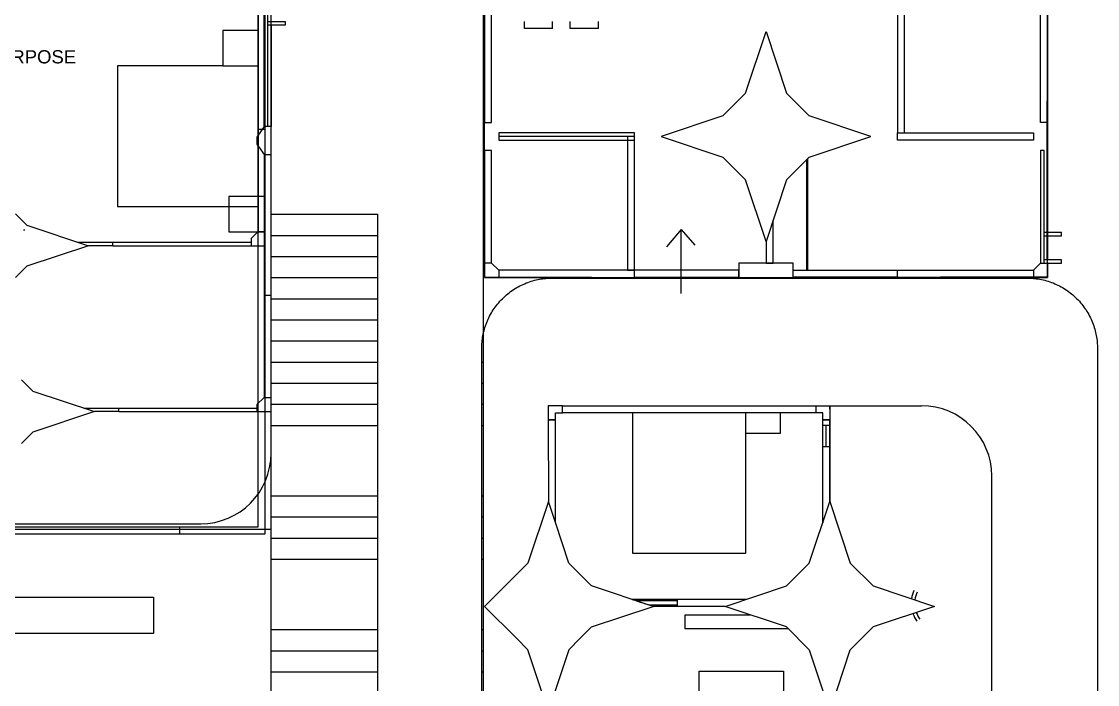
# Model space of a CAD drawing. Header units: metres. Extents: x -79796 to 428529, y -36333 to 94467.
# Drawn here: x -55576 to -40286, y 655 to 10071 of the extents above; entities that cross this region are included whole.
import ezdxf

# ---------------------------------------------------------------- set-up
doc = ezdxf.new("R2010")
doc.units = ezdxf.units.M
for name, color, linetype in [('Default', 7, 'Continuous'), ('Make2D$Visible$ClippingPlaneIntersections$Default', 7, 'Continuous'), ('Make2D$Visible$Curves$Default', 7, 'Continuous')]:
    doc.layers.add(name, color=color, linetype=linetype)
for name, color, linetype, true_color in [('Make2D$Visible$ClippingPlaneIntersections$columns', 1, 'Continuous', 0xff0000), ('Make2D$Visible$ClippingPlaneIntersections$glasses', 4, 'Continuous', 0x00ffff), ('Make2D$Visible$Curves$balconies', 2, 'Continuous', 0xffff00), ('Make2D$Visible$Curves$floors', 3, 'Continuous', 0x00ff00), ('Make2D$Visible$Curves$glasses', 4, 'Continuous', 0x00ffff), ('slabs', 5, 'Continuous', 0x0000ff)]:
    doc.layers.add(name, color=color, linetype=linetype, true_color=true_color)
doc.styles.add('Default', font='arial.ttf')

# ---------------------------------------------------------------- blocks, each defined once
blk = doc.blocks.new('2B3P-flat-4-flat-1')
at = {"color": 0, "linetype": 'Continuous', "lineweight": -2}
for p, q in [((951614, -1590176), (951406, -1590420)), ((951614, -1591081), (951614, -1590176)), ((951614, -1590176), (951807, -1590395))]:
    blk.add_line(p, q, dxfattribs=at)
at = {"color": 0, "linetype": 'ByBlock', "lineweight": 35}
blk.add_lwpolyline([(956821, -1590597), (956821, -1588347)], dxfattribs=at)
at = {"layer": 'Make2D$Visible$ClippingPlaneIntersections$columns'}
for p, q in [((952529, -1588239), (952821, -1587364)), ((952821, -1587364), (953112, -1588239)), ((952529, -1588239), (952367, -1588400)), ((953112, -1588239), (953274, -1588400)), ((952206, -1588562), (952367, -1588400)), ((953435, -1588562), (953274, -1588400)), ((952206, -1588562), (951331, -1588853)), ((954310, -1588853), (953435, -1588562)), ((951331, -1588853), (952206, -1589145)), ((953435, -1589145), (954310, -1588853)), ((952206, -1589145), (952367, -1589307)), ((953435, -1589145), (953274, -1589307)), ((952367, -1589307), (952529, -1589468)), ((953112, -1589468), (953274, -1589307)), ((952821, -1590343), (952529, -1589468)), ((953112, -1589468), (952821, -1590343))]:
    blk.add_line(p, q, dxfattribs=at)
at = {"layer": 'Make2D$Visible$ClippingPlaneIntersections$Default'}
for p, q in [((948821, -1586722), (948821, -1588653)), ((948921, -1588653), (948921, -1586722)), ((956721, -1588653), (956721, -1586722)), ((956821, -1586722), (956821, -1588653)), ((954690, -1586985), (954690, -1588803)), ((954790, -1588803), (954790, -1586885)), ((948821, -1588653), (948921, -1588653)), ((956821, -1588653), (956721, -1588653)), ((949021, -1588803), (949021, -1588903)), ((950952, -1588803), (949021, -1588803)), ((950852, -1588853), (950852, -1590753)), ((950952, -1588853), (950852, -1588853)), ((950952, -1588903), (950952, -1588803)), ((950952, -1590753), (950952, -1588853)), ((954689, -1588903), (954690, -1588803)), ((954690, -1588803), (956621, -1588803)), ((956621, -1588803), (956621, -1588903)), ((949021, -1588903), (950952, -1588903)), ((956621, -1588903), (954689, -1588903)), ((948821, -1589053), (948821, -1590653)), ((948921, -1589053), (948821, -1589053)), ((948921, -1590653), (948921, -1589053)), ((953394, -1589187), (953394, -1589521)), ((953414, -1589521), (953414, -1589167)), ((953394, -1589521), (953394, -1590138)), ((953414, -1589521), (953394, -1589521)), ((953414, -1590138), (953414, -1589521)), ((952921, -1590653), (952921, -1590043)), ((953394, -1590138), (953394, -1590754)), ((953414, -1590138), (953394, -1590138)), ((953414, -1590754), (953414, -1590138)), ((957021, -1590216), (956771, -1590216)), ((957021, -1590266), (957021, -1590216)), ((952821, -1590343), (952821, -1590654)), ((956771, -1590266), (957021, -1590266)), ((948921, -1590653), (948821, -1590653)), ((948821, -1590653), (948821, -1590853)), ((949021, -1590753), (948921, -1590653)), ((953207, -1590654), (952434, -1590654)), ((952434, -1590654), (952434, -1590854)), ((953207, -1590854), (953207, -1590654)), ((956621, -1590753), (956721, -1590653)), ((956721, -1590653), (956821, -1590653)), ((957021, -1590603), (956771, -1590603)), ((956771, -1590653), (957021, -1590653)), ((956821, -1590653), (956821, -1590853)), ((957021, -1590653), (957021, -1590603)), ((949021, -1590753), (949021, -1590853)), ((950952, -1590754), (949021, -1590753)), ((950852, -1590753), (950952, -1590753)), ((952434, -1590754), (950952, -1590753)), ((950952, -1590854), (950952, -1590754)), ((953207, -1590754), (954689, -1590753)), ((953394, -1590754), (953414, -1590754)), ((954689, -1590754), (956621, -1590753)), ((954689, -1590854), (954689, -1590754)), ((956621, -1590753), (956621, -1590853)), ((948821, -1590853), (949021, -1590853)), ((949021, -1590853), (949021, -1590853)), ((949021, -1590853), (950952, -1590854)), ((950952, -1590853), (952434, -1590854)), ((952434, -1590854), (953207, -1590854)), ((954689, -1590853), (953207, -1590854)), ((956621, -1590853), (954689, -1590854)), ((956821, -1590853), (956621, -1590853)), ((956621, -1590853), (956621, -1590853))]:
    blk.add_line(p, q, dxfattribs=at)
at = {"layer": 'Make2D$Visible$ClippingPlaneIntersections$glasses'}
for p, q in [((956771, -1589054), (956721, -1589054)), ((956721, -1589054), (956721, -1590654)), ((956771, -1590654), (956771, -1589054)), ((956721, -1590654), (956771, -1590654))]:
    blk.add_line(p, q, dxfattribs=at)
at = {"layer": 'Make2D$Visible$Curves$Default'}
for p, q in [((949387, -1587320), (949387, -1587220)), ((949787, -1587320), (949387, -1587320)), ((949787, -1587320), (949787, -1587220)), ((950037, -1587320), (950037, -1587220)), ((950437, -1587320), (950037, -1587320)), ((950437, -1587320), (950437, -1587220)), ((950852, -1588853), (949021, -1588853)), ((950952, -1588853), (950952, -1588853)), ((953394, -1589186), (953394, -1589187)), ((953414, -1589167), (953414, -1589166)), ((952476, -1590653), (952474, -1590653)), ((952485, -1590653), (952476, -1590653)), ((952517, -1590653), (952485, -1590653)), ((952647, -1590653), (952517, -1590653)), ((952994, -1590653), (952647, -1590653)), ((952821, -1590654), (952921, -1590653)), ((953124, -1590653), (952994, -1590653)), ((953157, -1590653), (953124, -1590653)), ((953165, -1590653), (953157, -1590653)), ((953167, -1590653), (953165, -1590653)), ((950852, -1590753), (950342, -1590753)), ((950952, -1590753), (950952, -1590754)), ((950952, -1590753), (950952, -1590754)), ((950952, -1590753), (950952, -1590753)), ((952434, -1590753), (950952, -1590753)), ((952434, -1590753), (952434, -1590754)), ((952434, -1590853), (952434, -1590754)), ((953207, -1590753), (953394, -1590753)), ((953207, -1590753), (953207, -1590754)), ((953207, -1590841), (953207, -1590754)), ((953414, -1590753), (954689, -1590753)), ((954689, -1590753), (954689, -1590754)), ((954689, -1590753), (954689, -1590753)), ((954690, -1590753), (954689, -1590754)), ((954690, -1590753), (955300, -1590753)), ((948821, -1590853), (948821, -1590854)), ((949021, -1590853), (949021, -1590854)), ((949021, -1590853), (950342, -1590853)), ((950952, -1590853), (952434, -1590853)), ((953910, -1590853), (953207, -1590853)), ((954689, -1590853), (953910, -1590853)), ((956621, -1590853), (955299, -1590853)), ((956621, -1590853), (956621, -1590854)), ((956821, -1590853), (956821, -1590854))]:
    blk.add_line(p, q, dxfattribs=at)
for centre, start, end in [((952474, -1590654), 49.5406, 191.9855), ((953167, -1590654), 347.9804, 130.4684)]:
    blk.add_arc(centre, 0.261, start, end, dxfattribs=at)
at = {"layer": 'Make2D$Visible$Curves$floors'}
for p, q in [((956821, -1590216), (956821, -1590068)), ((956821, -1590603), (956821, -1590266)), ((956821, -1590653), (956821, -1590653)), ((948821, -1590854), (952434, -1590854)), ((953207, -1590854), (956821, -1590854))]:
    blk.add_line(p, q, dxfattribs=at)
blk = doc.blocks.new('SLAB 2B-flat-4-flat-1')
at = {"layer": 'Default', "color": 7}
blk.add_line((948821, -1590854), (956821, -1590854), dxfattribs=at)
at = {"layer": 'slabs'}
for points in [[(948821, -1590854), (948820, -1580065)], [(956821, -1590854), (956821, -1580065)]]:
    blk.add_lwpolyline(points, dxfattribs=at)
blk = doc.blocks.new('1B2P-flat-6-flat-1')
at = {"color": 0, "linetype": 'ByBlock', "lineweight": -2}
for p, q in [((953416, 1572562), (954718, 1572562)), ((955718, 1567137), (955718, 1571562))]:
    blk.add_line(p, q, dxfattribs=at)
blk.add_arc((954718, 1571562), 1000, 0, 90, dxfattribs=at)
at = {"layer": 'Make2D$Visible$ClippingPlaneIntersections$columns'}
for p, q in [((949416, 1571202), (949124, 1570327)), ((949516, 1570902), (949416, 1571202)), ((953124, 1570327), (953416, 1571202)), ((953416, 1571202), (953707, 1570327)), ((949707, 1570327), (949516, 1570902)), ((949124, 1570327), (948963, 1570165)), ((949707, 1570327), (949869, 1570165)), ((953124, 1570327), (952801, 1570004)), ((953707, 1570327), (954031, 1570004)), ((948963, 1570165), (948509, 1569712)), ((949869, 1570165), (950031, 1570004)), ((950905, 1569712), (950031, 1570004)), ((951926, 1569712), (952801, 1570004)), ((954031, 1570004), (954905, 1569712)), ((948509, 1569712), (948963, 1569259)), ((950031, 1569420), (950905, 1569712)), ((952801, 1569420), (951926, 1569712)), ((954905, 1569712), (954031, 1569420)), ((950031, 1569420), (949869, 1569259)), ((952801, 1569420), (953124, 1569097)), ((954031, 1569420), (953707, 1569097)), ((948963, 1569259), (949124, 1569097)), ((949869, 1569259), (949707, 1569097)), ((949416, 1568222), (949124, 1569097)), ((949707, 1569097), (949416, 1568222)), ((953124, 1569097), (953416, 1568222)), ((953416, 1568222), (953707, 1569097))]:
    blk.add_line(p, q, dxfattribs=at)
at = {"layer": 'Make2D$Visible$ClippingPlaneIntersections$Default'}
for p, q in [((949415, 1572562), (949415, 1572362)), ((949616, 1572562), (949415, 1572562)), ((949616, 1572562), (953216, 1572562)), ((949616, 1572462), (949616, 1572562)), ((953216, 1572562), (953416, 1572562)), ((953216, 1572562), (953216, 1572462)), ((953416, 1572562), (953416, 1572362)), ((949415, 1572362), (949416, 1571201)), ((949516, 1572362), (949415, 1572362)), ((949415, 1572362), (949516, 1572362)), ((949516, 1572462), (949616, 1572462)), ((949516, 1572362), (949516, 1572462)), ((949516, 1570902), (949516, 1572362)), ((953216, 1572462), (949616, 1572462)), ((953316, 1572462), (953216, 1572462)), ((953316, 1572362), (953316, 1572462)), ((953416, 1572362), (953316, 1572362)), ((949516, 1570902), (949416, 1571201)), ((950605, 1569812), (952226, 1569812)), ((951926, 1569712), (950905, 1569712))]:
    blk.add_line(p, q, dxfattribs=at)
blk.add_arc((995706, 1707272), 144670, 251.83543, 251.96286, dxfattribs=at)
at = {"layer": 'Make2D$Visible$ClippingPlaneIntersections$glasses'}
for p, q in [((953315, 1572281), (953315, 1572362)), ((953315, 1572362), (953416, 1572362)), ((953416, 1572362), (953416, 1572281)), ((953416, 1572281), (953315, 1572281)), ((953316, 1571982), (953316, 1572281)), ((953366, 1571982), (953366, 1572281)), ((953315, 1571982), (953416, 1571982)), ((953315, 1570902), (953315, 1571982)), ((953416, 1571982), (953416, 1571201)), ((953315, 1570902), (953416, 1571201))]:
    blk.add_line(p, q, dxfattribs=at)
at = {"layer": 'Make2D$Visible$Curves$balconies'}
for p, q in [((953416, 1572512), (953416, 1572562)), ((953416, 1572211), (953416, 1572362)), ((953416, 1571202), (953416, 1572211))]:
    blk.add_line(p, q, dxfattribs=at)
for radius, start, end in [(450, 156.3179, 171.6025), (400, 156.3179, 172.8729), (450, 198.9528, 214.5793), (400, 199.0174, 214.5793)]:
    blk.add_arc((955023, 1569755), radius, start, end, dxfattribs=at)
at = {"layer": 'Make2D$Visible$Curves$Default'}
for p, q in [((950616, 1570462), (950616, 1572462)), ((952216, 1572462), (952216, 1570462)), ((952709, 1572462), (952709, 1572167)), ((952709, 1572167), (952216, 1572167)), ((952216, 1570462), (950616, 1570462)), ((950753, 1569793), (950663, 1569793)), ((950753, 1569793), (950753, 1569812)), ((951253, 1569793), (950753, 1569793)), ((951253, 1569712), (951253, 1569812)), ((951253, 1569731), (950854, 1569731)), ((951359, 1569593), (952159, 1569593)), ((951359, 1569393), (951359, 1569593)), ((952159, 1569593), (952284, 1569593)), ((952829, 1569393), (951359, 1569393)), ((951559, 1568793), (952159, 1568793)), ((951559, 1568193), (951559, 1568793)), ((952159, 1568793), (952759, 1568793)), ((952759, 1568793), (952759, 1568193))]:
    blk.add_line(p, q, dxfattribs=at)
at = {"layer": 'Make2D$Visible$Curves$floors'}
blk.add_line((953416, 1572362), (953416, 1571201), dxfattribs=at)
at = {"layer": 'Make2D$Visible$Curves$glasses'}
for p, q in [((953416, 1571201), (953416, 1571201)), ((953315, 1570902), (953315, 1570900))]:
    blk.add_line(p, q, dxfattribs=at)
blk = doc.blocks.new('SLAB 1 B 2P-flat-6-flat-1')
at = {"layer": 'slabs'}
for points in [[(948470, 1572512), (948470, 1572534), (948471, 1572557), (948472, 1572579), (948474, 1572602), (948476, 1572625), (948479, 1572648), (948482, 1572671), (948486, 1572694), (948491, 1572717), (948496, 1572740), (948502, 1572764), (948508, 1572787), (948515, 1572810), (948523, 1572834), (948531, 1572857), (948540, 1572880), (948549, 1572903), (948559, 1572926), (948570, 1572949), (948581, 1572971), (948593, 1572994), (948606, 1573016), (948619, 1573038), (948633, 1573059), (948647, 1573080), (948662, 1573101), (948677, 1573122), (948693, 1573142), (948710, 1573162), (948727, 1573182), (948744, 1573201), (948763, 1573219), (948781, 1573237), (948800, 1573255), (948819, 1573272), (948839, 1573288), (948860, 1573304), (948880, 1573320), (948901, 1573335), (948922, 1573349), (948944, 1573363), (948966, 1573376), (948988, 1573388), (949010, 1573400), (949033, 1573412), (949056, 1573422), (949079, 1573432), (949102, 1573442), (949125, 1573451), (949148, 1573459), (949171, 1573466), (949194, 1573473), (949218, 1573480), (949241, 1573486), (949264, 1573491), (949288, 1573495), (949311, 1573499), (949334, 1573503), (949357, 1573506), (949380, 1573508), (949402, 1573510), (949425, 1573511), (949447, 1573512), (949470, 1573512)], [(949470, 1573512), (956220, 1573512)], [(956220, 1573512), (956242, 1573512), (956264, 1573511), (956287, 1573510), (956309, 1573508), (956332, 1573506), (956355, 1573503), (956378, 1573499), (956402, 1573495), (956425, 1573491), (956448, 1573486), (956471, 1573480), (956495, 1573473), (956518, 1573466), (956541, 1573459), (956565, 1573451), (956588, 1573442), (956611, 1573432), (956634, 1573422), (956656, 1573412), (956679, 1573400), (956701, 1573388), (956723, 1573376), (956745, 1573363), (956767, 1573349), (956788, 1573335), (956809, 1573320), (956830, 1573304), (956850, 1573288), (956870, 1573272), (956889, 1573255), (956908, 1573237), (956927, 1573219), (956945, 1573201), (956962, 1573182), (956979, 1573162), (956996, 1573142), (957012, 1573122), (957027, 1573101), (957042, 1573080), (957057, 1573059), (957070, 1573038), (957083, 1573016), (957096, 1572994), (957108, 1572971), (957119, 1572949), (957130, 1572926), (957140, 1572903), (957149, 1572880), (957158, 1572857), (957166, 1572834), (957174, 1572810), (957181, 1572787), (957187, 1572764), (957193, 1572740), (957198, 1572717), (957203, 1572694), (957207, 1572671), (957210, 1572648), (957213, 1572625), (957216, 1572602), (957217, 1572579), (957219, 1572557), (957219, 1572534), (957220, 1572512)], [(948470, 1561762), (948470, 1572512)], [(957220, 1572512), (957220, 1561762)]]:
    blk.add_lwpolyline(points, dxfattribs=at)
blk = doc.blocks.new('SLABE NEW 2-flat-3')
at = {"color": 0, "linetype": 'ByBlock', "lineweight": -2}
blk.add_line((-950153, 1510061), (-950153, 1510161), dxfattribs=at)
at = {"layer": 'slabs'}
for points in [[(-949040, 1510161), (-949040, 1525954)], [(-948940, 1510061), (-948940, 1525954)], [(-955691, 1510161), (-949040, 1510161)], [(-955633, 1510061), (-948940, 1510061)]]:
    blk.add_lwpolyline(points, dxfattribs=at)
blk = doc.blocks.new('3B6P-flat-9')
at = {"layer": 'Make2D$Visible$ClippingPlaneIntersections$columns'}
for p, q in [((-952325, 1514446), (-952487, 1514607)), ((-952325, 1514446), (-951450, 1514154)), ((-951450, 1514154), (-952325, 1513862)), ((-952325, 1513862), (-952487, 1513701))]:
    blk.add_line(p, q, dxfattribs=at)
at = {"layer": 'Make2D$Visible$ClippingPlaneIntersections$Default'}
for p, q in [((-949040, 1517804), (-949040, 1515804)), ((-948940, 1515804), (-948940, 1517804)), ((-948940, 1515804), (-949040, 1515804)), ((-949040, 1515804), (-949040, 1514354)), ((-948940, 1514354), (-948940, 1515804)), ((-949040, 1514354), (-949140, 1514254)), ((-949140, 1514254), (-949140, 1514154)), ((-949040, 1514354), (-948940, 1514354)), ((-948940, 1514154), (-948940, 1514354)), ((-949140, 1514154), (-948940, 1514154))]:
    blk.add_line(p, q, dxfattribs=at)
at = {"layer": 'Make2D$Visible$ClippingPlaneIntersections$glasses'}
for p, q in [((-951600, 1514204), (-951105, 1514204)), ((-951105, 1514154), (-951450, 1514154)), ((-951105, 1514204), (-950940, 1514204)), ((-951105, 1514154), (-951105, 1514204)), ((-951105, 1514154), (-950940, 1514154)), ((-950940, 1514204), (-950640, 1514204)), ((-950940, 1514154), (-950640, 1514154)), ((-950640, 1514204), (-950340, 1514204)), ((-950640, 1514154), (-950340, 1514154)), ((-950340, 1514204), (-950040, 1514204)), ((-950340, 1514154), (-950040, 1514154)), ((-950040, 1514204), (-949727, 1514204)), ((-950040, 1514154), (-949727, 1514154)), ((-949727, 1514204), (-949440, 1514204)), ((-949727, 1514154), (-949440, 1514154)), ((-949440, 1514204), (-949140, 1514204)), ((-949440, 1514154), (-949140, 1514154))]:
    blk.add_line(p, q, dxfattribs=at)
at = {"layer": 'Make2D$Visible$Curves$Default'}
for p, q in [((-949540, 1517209), (-949540, 1516709)), ((-949040, 1517209), (-949540, 1517209)), ((-949540, 1516709), (-951040, 1516709)), ((-951040, 1516709), (-951040, 1514709)), ((-949540, 1516709), (-949040, 1516709)), ((-951040, 1514709), (-949040, 1514709))]:
    blk.add_line(p, q, dxfattribs=at)

msp = doc.modelspace()

# ---------------------------------------------------------------- linework, layer by layer
for p, q in [((-52029, -14211), (-52029, 17909)), ((-49011, -14367), (-49011, 17809)), ((-52030, 7334), (-50511, 7334)), ((-50511, -1566), (-50511, 7334)), ((-49011, -1566), (-49011, 7334)), ((-52030, 7034), (-50511, 7034)), ((-52030, 6734), (-50511, 6734)), ((-52030, 6434), (-50511, 6434)), ((-52030, 6134), (-50511, 6134)), ((-52030, 5834), (-50511, 5834)), ((-52030, 5534), (-50511, 5534)), ((-49030, 5534), (-49011, 5534)), ((-52030, 5234), (-50511, 5234)), ((-49036, 5234), (-49011, 5234)), ((-52030, 4934), (-50511, 4934)), ((-49036, 4934), (-49011, 4934)), ((-52030, 4634), (-50511, 4634)), ((-49036, 4634), (-49011, 4634)), ((-52030, 4334), (-50511, 4334)), ((-49036, 4334), (-49011, 4334)), ((-52030, 3334), (-50511, 3334)), ((-49036, 3334), (-49011, 3334)), ((-52030, 3034), (-50511, 3034)), ((-49036, 3034), (-49011, 3034)), ((-52030, 2734), (-50511, 2734)), ((-49036, 2734), (-49011, 2734)), ((-52030, 2434), (-50511, 2434)), ((-49036, 2434), (-49011, 2434)), ((-52030, 1434), (-50511, 1434)), ((-49036, 1434), (-49011, 1434)), ((-52030, 1134), (-50511, 1134)), ((-49036, 1134), (-49011, 1134)), ((-52030, 834), (-50511, 834)), ((-49036, 834), (-49011, 834))]:
    msp.add_line(p, q)
for points in [[(-52030, 2858), (-68026, 2858), (-68026, 434), (-52030, 434)], [(-58197, 1896), (-53699, 1896), (-53699, 1381), (-58197, 1381)]]:
    msp.add_lwpolyline(points, close=True)
at = {"layer": 'Make2D$Visible$ClippingPlaneIntersections$columns'}
for p, q in [((-55415, 4821), (-55576, 4983)), ((-55415, 4821), (-54540, 4530)), ((-54540, 4530), (-55415, 4238)), ((-55415, 4238), (-55576, 4077))]:
    msp.add_line(p, q, dxfattribs=at)
at = {"layer": 'Make2D$Visible$ClippingPlaneIntersections$Default'}
for p, q in [((-52080, 10071), (-51830, 10071)), ((-51830, 10021), (-52080, 10021)), ((-51830, 10071), (-51830, 10021)), ((-52130, 8580), (-52230, 8430)), ((-52030, 8580), (-52130, 8580)), ((-52030, 8180), (-52030, 8580)), ((-52230, 8430), (-52230, 8330)), ((-52230, 8330), (-52130, 8180)), ((-52130, 8180), (-52030, 8180)), ((-52130, 8180), (-52130, 6180)), ((-52030, 6180), (-52030, 8180)), ((-55550, 7114), (-55530, 7114)), ((-52130, 6180), (-52130, 4730)), ((-52030, 6180), (-52130, 6180)), ((-52030, 4730), (-52030, 6180)), ((-52130, 4730), (-52230, 4630)), ((-52230, 4630), (-52230, 4530)), ((-52130, 4730), (-52030, 4730)), ((-52030, 4530), (-52030, 4730)), ((-52230, 4530), (-52030, 4530))]:
    msp.add_line(p, q, dxfattribs=at)
at = {"layer": 'Make2D$Visible$ClippingPlaneIntersections$glasses'}
for p, q in [((-52130, 8580), (-52130, 11880)), ((-52080, 10925), (-52080, 8580)), ((-54690, 4580), (-54194, 4580)), ((-54194, 4530), (-54540, 4530)), ((-54194, 4530), (-54194, 4580)), ((-54194, 4580), (-54030, 4580)), ((-54194, 4530), (-54030, 4530)), ((-54030, 4580), (-53730, 4580)), ((-54030, 4530), (-53730, 4530)), ((-53730, 4580), (-53430, 4580)), ((-53730, 4530), (-53430, 4530)), ((-53430, 4580), (-53130, 4580)), ((-53430, 4530), (-53130, 4530)), ((-53130, 4580), (-52817, 4580)), ((-53130, 4530), (-52817, 4530)), ((-52817, 4580), (-52530, 4580)), ((-52817, 4530), (-52530, 4530)), ((-52530, 4580), (-52230, 4580)), ((-52530, 4530), (-52230, 4530))]:
    msp.add_line(p, q, dxfattribs=at)
at = {"layer": 'Make2D$Visible$Curves$Default'}
for p, q in [((-52130, 7585), (-52630, 7585)), ((-52630, 7585), (-52630, 7085)), ((-52630, 7085), (-52130, 7085))]:
    msp.add_line(p, q, dxfattribs=at)
at = {"layer": 'Make2D$Visible$Curves$floors'}
msp.add_line((-52030, 10021), (-52030, 8580), dxfattribs=at)
at = {"layer": 'slabs'}
for p, q in [((-52030, 3937), (-52030, 4530)), ((-59030, 2937), (-53030, 2937))]:
    msp.add_line(p, q, dxfattribs=at)
msp.add_arc((-53030, 3937), 1000, 270, 360, dxfattribs=at)

# ---------------------------------------------------------------- block references
for name, p in [('3B6P-flat-9', (896826, -1507267)), ('SLABE NEW 2-flat-3', (896826, -1507267)), ('SLAB 2B-flat-4-flat-1', (-997816, 1597291)), ('2B3P-flat-4-flat-1', (-997816, 1597291)), ('SLAB 1 B 2P-flat-6-flat-1', (-997505, -1567085)), ('1B2P-flat-6-flat-1', (-997505, -1567948))]:
    msp.add_blockref(name, p)

# ---------------------------------------------------------------- texts
at = {"insert": (-56875, 9664), "char_height": 188.26, "width": 4481.46, "attachment_point": 1, "style": 'Default'}
msp.add_mtext('{\\fArial;MULTIPURPOSE}\\P{\\fArial;SPACE}', dxfattribs=at)

doc.saveas('drawing.dxf')
